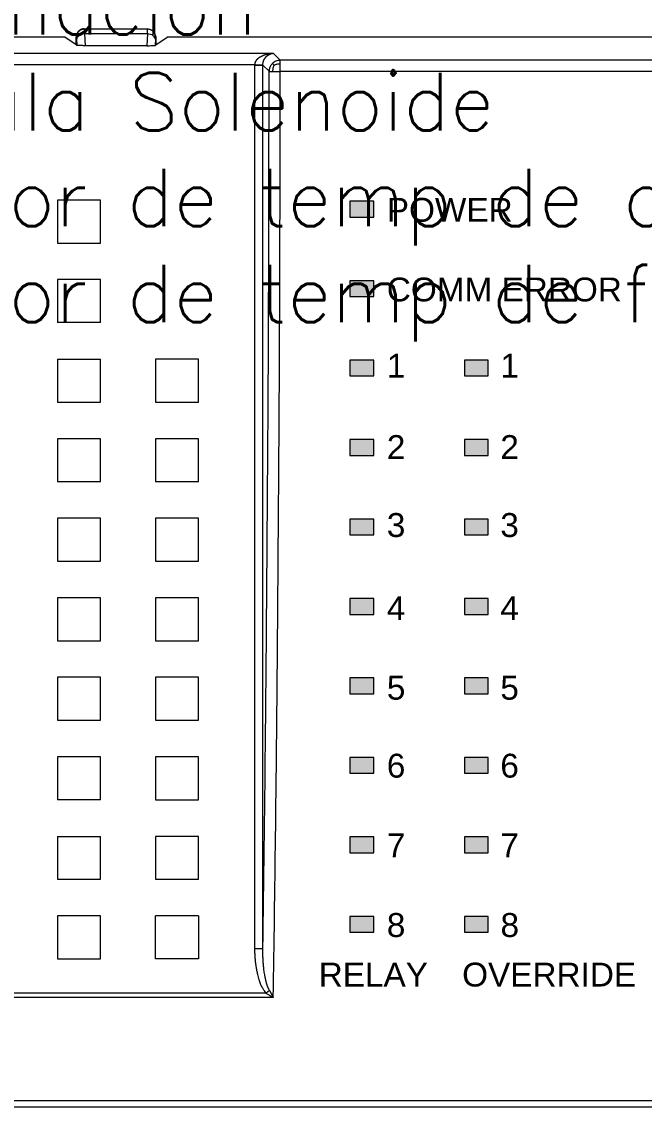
# Model space of a CAD drawing. Header units: inches. Extents: x 75782 to 87231, y -34126 to -18655.
# Drawn here: x 78537.5 to 78602.4, y -29414 to -29300.8 of the extents above; entities that cross this region are included whole.
import ezdxf

# ---------------------------------------------------------------- set-up
doc = ezdxf.new("R2010")
doc.units = ezdxf.units.IN
doc.header["$MEASUREMENT"] = 0
doc.layers.add('COMPONENTES', color=251, linetype='Continuous', lineweight=18)
doc.layers.add('TEXTOS', color=7, linetype='Continuous')
doc.styles.add('ARIAL', font='arial.ttf')
doc.styles.get("Standard").update_dxf_attribs({"font": 'ROMANS.SHX'})

# ---------------------------------------------------------------- blocks, each defined once
blk = doc.blocks.new('AK2-XM')
at = {"layer": 'COMPONENTES'}
for points in [[(31830.61, 23355.41), (31833.09, 23355.41), (31833.09, 23357.07), (31830.61, 23357.07)], [(31830.61, 23347.13), (31833.09, 23347.13), (31833.09, 23348.78), (31830.61, 23348.78)], [(31830.61, 23338.84), (31833.09, 23338.84), (31833.09, 23340.5), (31830.61, 23340.5)], [(31842.54, 23338.84), (31845.03, 23338.84), (31845.03, 23340.5), (31842.54, 23340.5)], [(31830.61, 23330.55), (31833.09, 23330.55), (31833.09, 23332.21), (31830.61, 23332.21)], [(31842.54, 23330.55), (31845.03, 23330.55), (31845.03, 23332.21), (31842.54, 23332.21)], [(31830.61, 23322.26), (31833.09, 23322.26), (31833.09, 23323.92), (31830.61, 23323.92)], [(31842.54, 23322.26), (31845.03, 23322.26), (31845.03, 23323.92), (31842.54, 23323.92)], [(31830.61, 23313.98), (31833.09, 23313.98), (31833.09, 23315.63), (31830.61, 23315.63)], [(31842.54, 23313.98), (31845.03, 23313.98), (31845.03, 23315.63), (31842.54, 23315.63)], [(31830.61, 23305.69), (31833.09, 23305.69), (31833.09, 23307.35), (31830.61, 23307.35)], [(31842.54, 23305.69), (31845.03, 23305.69), (31845.03, 23307.35), (31842.54, 23307.35)], [(31830.61, 23297.4), (31833.09, 23297.4), (31833.09, 23299.06), (31830.61, 23299.06)], [(31842.54, 23297.4), (31845.03, 23297.4), (31845.03, 23299.06), (31842.54, 23299.06)], [(31830.61, 23289.11), (31833.09, 23289.11), (31833.09, 23290.77), (31830.61, 23290.77)], [(31842.54, 23289.11), (31845.03, 23289.11), (31845.03, 23290.77), (31842.54, 23290.77)], [(31830.61, 23280.83), (31833.09, 23280.83), (31833.09, 23282.48), (31830.61, 23282.48)], [(31842.54, 23280.83), (31845.03, 23280.83), (31845.03, 23282.48), (31842.54, 23282.48)]]:
    blk.add_hatch(color=256, dxfattribs=at).paths.add_polyline_path(points)
for p, q in [((31802.9, 23375.05), (31809.54, 23375.05)), ((31802.9, 23375.05), (31802.91, 23375.04)), ((31802.91, 23375.04), (31809.53, 23375.04)), ((31802.94, 23374.56), (31809.5, 23374.56)), ((31802.94, 23374.56), (31803.01, 23373.29)), ((31809.5, 23374.56), (31809.43, 23373.29)), ((31809.54, 23375.05), (31809.53, 23375.04)), ((31800.9, 23374.17), (31780.46, 23374.17)), ((31802.07, 23373.38), (31800.9, 23374.17)), ((31802.07, 23373.38), (31802.07, 23374.22)), ((31802.07, 23374.22), (31802.09, 23374.21)), ((31802.15, 23373.33), (31802.07, 23373.38)), ((31802.11, 23373.97), (31802.15, 23373.33)), ((31809.43, 23373.29), (31803.01, 23373.29)), ((31810.33, 23373.97), (31810.3, 23373.33)), ((31810.3, 23373.33), (31810.37, 23373.38)), ((31810.37, 23374.22), (31810.36, 23374.21)), ((31810.37, 23374.22), (31810.37, 23373.38)), ((31810.37, 23373.38), (31811.55, 23374.17)), ((31862.28, 23374.17), (31811.55, 23374.17)), ((31782.13, 23372.5), (31822.62, 23372.5)), ((31823.34, 23371.78), (31822.62, 23372.5)), ((31782.13, 23371.34), (31820.7, 23371.34)), ((31820.7, 23371.34), (31821.53, 23371.31)), ((31820.7, 23279.12), (31820.7, 23371.27)), ((31820.7, 23371.27), (31821.53, 23371.27)), ((31821.53, 23279.12), (31821.53, 23371.27)), ((31822.18, 23370.62), (31821.53, 23371.27)), ((31964.14, 23371.78), (31823.34, 23371.78)), ((31823.34, 23371.42), (31823.34, 23371.78)), ((31823.34, 23370.59), (31823.34, 23371.42)), ((31964.14, 23370.59), (31823.34, 23370.59)), ((31804.61, 23357.19), (31800.13, 23357.19)), ((31800.13, 23357.19), (31800.13, 23352.71)), ((31804.61, 23352.71), (31804.61, 23357.19)), ((31833.09, 23357.07), (31830.61, 23357.07)), ((31830.61, 23357.07), (31830.61, 23355.41)), ((31833.09, 23355.41), (31833.09, 23357.07)), ((31830.61, 23355.41), (31833.09, 23355.41)), ((31800.13, 23352.71), (31804.61, 23352.71)), ((31804.61, 23348.89), (31800.13, 23348.89)), ((31800.13, 23348.89), (31800.13, 23344.41)), ((31804.61, 23344.41), (31804.61, 23348.89)), ((31833.09, 23348.78), (31830.61, 23348.78)), ((31830.61, 23348.78), (31830.61, 23347.13)), ((31833.09, 23347.13), (31833.09, 23348.78)), ((31830.61, 23347.13), (31833.09, 23347.13)), ((31804.61, 23344.41), (31800.13, 23344.41)), ((31800.13, 23340.59), (31804.61, 23340.59)), ((31800.13, 23340.59), (31800.13, 23336.12)), ((31804.61, 23336.12), (31804.61, 23340.59)), ((31814.82, 23340.59), (31810.34, 23340.59)), ((31810.34, 23340.59), (31810.34, 23336.12)), ((31814.82, 23336.12), (31814.82, 23340.59)), ((31833.09, 23340.5), (31830.61, 23340.5)), ((31830.61, 23340.5), (31830.61, 23338.84)), ((31833.09, 23338.84), (31833.09, 23340.5)), ((31845.03, 23340.5), (31842.54, 23340.5)), ((31842.54, 23340.5), (31842.54, 23338.84)), ((31845.03, 23338.84), (31845.03, 23340.5)), ((31830.61, 23338.84), (31833.09, 23338.84)), ((31842.54, 23338.84), (31845.03, 23338.84)), ((31800.13, 23336.12), (31804.61, 23336.12)), ((31810.34, 23336.12), (31814.82, 23336.12)), ((31804.61, 23332.3), (31800.13, 23332.3)), ((31800.13, 23332.3), (31800.13, 23327.82)), ((31804.61, 23327.82), (31804.61, 23332.3)), ((31814.82, 23332.3), (31810.34, 23332.3)), ((31810.34, 23332.3), (31810.34, 23327.82)), ((31814.82, 23327.82), (31814.82, 23332.3)), ((31833.09, 23332.21), (31830.61, 23332.21)), ((31830.61, 23332.21), (31830.61, 23330.55)), ((31833.09, 23330.55), (31833.09, 23332.21)), ((31845.03, 23332.21), (31842.54, 23332.21)), ((31842.54, 23332.21), (31842.54, 23330.55)), ((31845.03, 23330.55), (31845.03, 23332.21)), ((31830.61, 23330.55), (31833.09, 23330.55)), ((31842.54, 23330.55), (31845.03, 23330.55)), ((31800.13, 23327.82), (31804.61, 23327.82)), ((31810.34, 23327.82), (31814.82, 23327.82)), ((31804.61, 23324), (31800.13, 23324)), ((31800.13, 23324), (31800.13, 23319.52)), ((31804.61, 23319.52), (31804.61, 23324)), ((31814.82, 23324), (31810.34, 23324)), ((31810.34, 23324), (31810.34, 23319.52)), ((31814.82, 23319.52), (31814.82, 23324)), ((31833.09, 23323.92), (31830.61, 23323.92)), ((31830.61, 23323.92), (31830.61, 23322.26)), ((31833.09, 23322.26), (31833.09, 23323.92)), ((31845.03, 23323.92), (31842.54, 23323.92)), ((31842.54, 23323.92), (31842.54, 23322.26)), ((31845.03, 23322.26), (31845.03, 23323.92)), ((31830.61, 23322.26), (31833.09, 23322.26)), ((31842.54, 23322.26), (31845.03, 23322.26)), ((31800.13, 23319.52), (31804.61, 23319.52)), ((31810.34, 23319.52), (31814.82, 23319.52)), ((31804.61, 23315.71), (31800.13, 23315.71)), ((31800.13, 23315.71), (31800.13, 23311.23)), ((31804.61, 23311.23), (31804.61, 23315.71)), ((31814.82, 23315.71), (31810.34, 23315.71)), ((31810.34, 23315.71), (31810.34, 23311.23)), ((31814.82, 23311.23), (31814.82, 23315.71)), ((31833.09, 23315.63), (31830.61, 23315.63)), ((31830.61, 23315.63), (31830.61, 23313.98)), ((31833.09, 23313.98), (31833.09, 23315.63)), ((31845.03, 23315.63), (31842.54, 23315.63)), ((31842.54, 23315.63), (31842.54, 23313.98)), ((31845.03, 23313.98), (31845.03, 23315.63)), ((31830.61, 23313.98), (31833.09, 23313.98)), ((31842.54, 23313.98), (31845.03, 23313.98)), ((31800.13, 23311.23), (31804.61, 23311.23)), ((31810.34, 23311.23), (31814.82, 23311.23)), ((31800.13, 23307.41), (31800.13, 23302.93)), ((31804.61, 23307.41), (31800.13, 23307.41)), ((31804.61, 23302.93), (31804.61, 23307.41)), ((31814.82, 23307.41), (31810.34, 23307.41)), ((31810.34, 23307.41), (31810.34, 23302.93)), ((31814.82, 23302.93), (31814.82, 23307.41)), ((31833.09, 23307.35), (31830.61, 23307.35)), ((31830.61, 23307.35), (31830.61, 23305.69)), ((31833.09, 23305.69), (31833.09, 23307.35)), ((31845.03, 23307.35), (31842.54, 23307.35)), ((31842.54, 23307.35), (31842.54, 23305.69)), ((31845.03, 23305.69), (31845.03, 23307.35)), ((31830.61, 23305.69), (31833.09, 23305.69)), ((31842.54, 23305.69), (31845.03, 23305.69)), ((31800.13, 23302.93), (31804.61, 23302.93)), ((31810.34, 23302.93), (31814.82, 23302.93)), ((31804.61, 23299.12), (31800.13, 23299.12)), ((31800.13, 23299.12), (31800.13, 23294.64)), ((31804.61, 23294.64), (31804.61, 23299.12)), ((31814.82, 23299.12), (31810.34, 23299.12)), ((31810.34, 23299.12), (31810.34, 23294.64)), ((31814.82, 23294.64), (31814.82, 23299.12)), ((31833.09, 23299.06), (31830.61, 23299.06)), ((31830.61, 23299.06), (31830.61, 23297.4)), ((31833.09, 23297.4), (31833.09, 23299.06)), ((31845.03, 23299.06), (31842.54, 23299.06)), ((31842.54, 23299.06), (31842.54, 23297.4)), ((31845.03, 23297.4), (31845.03, 23299.06)), ((31830.61, 23297.4), (31833.09, 23297.4)), ((31842.54, 23297.4), (31845.03, 23297.4)), ((31804.61, 23294.64), (31800.13, 23294.64)), ((31810.34, 23294.64), (31814.82, 23294.64)), ((31800.13, 23290.82), (31800.13, 23286.34)), ((31800.13, 23290.82), (31804.61, 23290.82)), ((31804.61, 23286.34), (31804.61, 23290.82)), ((31810.34, 23290.82), (31810.34, 23286.34)), ((31814.82, 23290.82), (31810.34, 23290.82)), ((31814.82, 23286.34), (31814.82, 23290.82)), ((31833.09, 23290.77), (31830.61, 23290.77)), ((31830.61, 23290.77), (31830.61, 23289.11)), ((31833.09, 23289.11), (31833.09, 23290.77)), ((31845.03, 23290.77), (31842.54, 23290.77)), ((31842.54, 23290.77), (31842.54, 23289.11)), ((31845.03, 23289.11), (31845.03, 23290.77)), ((31830.61, 23289.11), (31833.09, 23289.11)), ((31842.54, 23289.11), (31845.03, 23289.11)), ((31800.13, 23286.34), (31804.61, 23286.34)), ((31810.34, 23286.34), (31814.82, 23286.34)), ((31804.61, 23282.53), (31800.13, 23282.53)), ((31800.13, 23282.53), (31800.13, 23278.05)), ((31804.61, 23278.05), (31804.61, 23282.53)), ((31814.82, 23282.53), (31810.34, 23282.53)), ((31810.34, 23278.05), (31810.34, 23282.53)), ((31814.82, 23282.53), (31814.82, 23278.05)), ((31833.09, 23282.48), (31830.61, 23282.48)), ((31830.61, 23282.48), (31830.61, 23280.83)), ((31833.09, 23280.83), (31833.09, 23282.48)), ((31845.03, 23282.48), (31842.54, 23282.48)), ((31842.54, 23282.48), (31842.54, 23280.83)), ((31845.03, 23280.83), (31845.03, 23282.48)), ((31830.61, 23280.83), (31833.09, 23280.83)), ((31842.54, 23280.83), (31845.03, 23280.83)), ((31800.13, 23278.05), (31804.61, 23278.05)), ((31814.82, 23278.05), (31810.34, 23278.05)), ((31822.21, 23274.76), (31821.88, 23274.47)), ((31821.88, 23274.47), (31782.13, 23274.47)), ((31822.62, 23274.02), (31782.13, 23274.02)), ((32014.65, 23263.22), (31781.96, 23263.22)), ((32014.65, 23262.56), (31781.96, 23262.56))]:
    blk.add_line(p, q, dxfattribs=at)
for points, knots in [([(31802.9, 23375.05), (31802.88, 23375.05), (31802.83, 23375.05), (31802.77, 23375.04), (31802.74, 23375.03), (31802.73, 23375.03), (31802.71, 23375.02), (31802.69, 23375.02), (31802.66, 23375.01), (31802.63, 23375), (31802.6, 23374.99), (31802.57, 23374.97), (31802.52, 23374.95), (31802.48, 23374.92), (31802.44, 23374.9), (31802.4, 23374.87), (31802.36, 23374.83), (31802.33, 23374.8), (31802.29, 23374.76), (31802.26, 23374.73), (31802.23, 23374.69), (31802.2, 23374.64), (31802.17, 23374.6), (31802.15, 23374.56), (31802.14, 23374.52), (31802.12, 23374.49), (31802.11, 23374.46), (31802.11, 23374.44), (31802.1, 23374.42), (31802.1, 23374.4), (31802.09, 23374.37), (31802.08, 23374.34), (31802.08, 23374.29), (31802.07, 23374.25), (31802.07, 23374.22)], [0, 0, 0, 0, 0.094023, 0.158967, 0.17911, 0.19947, 0.22051, 0.243602, 0.275846, 0.308634, 0.346635, 0.385144, 0.44177, 0.499734, 0.557215, 0.613337, 0.668258, 0.723088, 0.777863, 0.832722, 0.888772, 0.946163, 1.004002, 1.06055, 1.099271, 1.137485, 1.170329, 1.202138, 1.224511, 1.245637, 1.272061, 1.299186, 1.362293, 1.446619, 1.446619, 1.446619, 1.446619]), ([(31802.91, 23375.04), (31802.69, 23374.98), (31802.26, 23374.87), (31802.14, 23374.43), (31802.09, 23374.21)], [0, 0, 0, 0, 0.70348, 1.407324, 1.407324, 1.407324, 1.407324]), ([(31802.11, 23373.97), (31802.19, 23374.12), (31802.35, 23374.47), (31802.73, 23374.52), (31802.94, 23374.56)], [0, 0, 0, 0, 0.535699, 1.202825, 1.202825, 1.202825, 1.202825]), ([(31802.94, 23374.56), (31802.94, 23374.63), (31802.94, 23374.74), (31802.93, 23374.85), (31802.93, 23374.9), (31802.93, 23374.91), (31802.93, 23374.93), (31802.93, 23374.95), (31802.93, 23374.96), (31802.92, 23374.98), (31802.92, 23374.99), (31802.92, 23375), (31802.92, 23375.02), (31802.92, 23375.03), (31802.92, 23375.04), (31802.91, 23375.04), (31802.91, 23375.04)], [0, 0, 0, 0, 0.247065, 0.3682761, 0.3812536, 0.3978966, 0.4168811, 0.4390739, 0.4573301, 0.4748063, 0.4865948, 0.4991488, 0.5154977, 0.5310966, 0.5379409, 0.5441019, 0.5441019, 0.5441019, 0.5441019]), ([(31809.5, 23374.56), (31809.5, 23374.62), (31809.51, 23374.72), (31809.51, 23374.82), (31809.51, 23374.88), (31809.51, 23374.91), (31809.52, 23374.95), (31809.52, 23374.99), (31809.52, 23375.02), (31809.53, 23375.04), (31809.53, 23375.04)], [0, 0, 0, 0, 0.2026996, 0.3324837, 0.3631394, 0.3976743, 0.4421414, 0.4914344, 0.5225414, 0.5441129, 0.5441129, 0.5441129, 0.5441129]), ([(31809.5, 23374.56), (31809.71, 23374.52), (31810.09, 23374.47), (31810.26, 23374.12), (31810.33, 23373.97)], [0, 0, 0, 0, 0.667126, 1.202825, 1.202825, 1.202825, 1.202825]), ([(31810.36, 23374.21), (31810.3, 23374.43), (31810.19, 23374.87), (31809.75, 23374.98), (31809.53, 23375.04)], [0, 0, 0, 0, 0.703844, 1.407324, 1.407324, 1.407324, 1.407324]), ([(31809.54, 23375.05), (31809.76, 23374.99), (31810.2, 23374.88), (31810.31, 23374.44), (31810.37, 23374.22)], [0, 0, 0, 0, 0.704295, 1.408225, 1.408225, 1.408225, 1.408225]), ([(31802.11, 23373.97), (31802.11, 23374), (31802.11, 23374.05), (31802.11, 23374.11), (31802.1, 23374.14), (31802.1, 23374.15), (31802.1, 23374.16), (31802.1, 23374.16), (31802.1, 23374.17), (31802.1, 23374.18), (31802.09, 23374.19), (31802.09, 23374.19), (31802.09, 23374.2), (31802.09, 23374.21), (31802.09, 23374.21), (31802.09, 23374.21), (31802.09, 23374.21)], [0, 0, 0, 0, 0.102079, 0.1697011, 0.1861369, 0.2017783, 0.2085269, 0.2163344, 0.226062, 0.2362791, 0.2435115, 0.2508834, 0.2588819, 0.2664729, 0.2705674, 0.2746614, 0.2746614, 0.2746614, 0.2746614]), ([(31803.01, 23373.29), (31803, 23373.29), (31802.98, 23373.29), (31802.96, 23373.29), (31802.94, 23373.29), (31802.93, 23373.29), (31802.91, 23373.29), (31802.87, 23373.29), (31802.83, 23373.29), (31802.77, 23373.3), (31802.72, 23373.3), (31802.67, 23373.3), (31802.64, 23373.3), (31802.62, 23373.3), (31802.6, 23373.3), (31802.58, 23373.3), (31802.56, 23373.3), (31802.53, 23373.3), (31802.5, 23373.3), (31802.47, 23373.3), (31802.44, 23373.31), (31802.42, 23373.31), (31802.4, 23373.31), (31802.38, 23373.31), (31802.33, 23373.31), (31802.27, 23373.31), (31802.22, 23373.32), (31802.19, 23373.32), (31802.17, 23373.33), (31802.16, 23373.33), (31802.16, 23373.33), (31802.15, 23373.33), (31802.15, 23373.33), (31802.15, 23373.33), (31802.15, 23373.33)], [0, 0, 0, 0, 0.0352942, 0.0610532, 0.0726608, 0.0840812, 0.1114906, 0.1432889, 0.1980955, 0.2576083, 0.3316272, 0.3959642, 0.4165483, 0.436822, 0.4590417, 0.4819705, 0.5025202, 0.5240141, 0.5658052, 0.6100248, 0.6397521, 0.6638018, 0.6764701, 0.6894844, 0.7533734, 0.8325136, 0.8847447, 0.9289365, 0.9438311, 0.9546396, 0.9559895, 0.9576917, 0.9612196, 0.9657853, 0.9657853, 0.9657853, 0.9657853]), ([(31809.43, 23373.29), (31809.63, 23373.29), (31809.92, 23373.29), (31810.2, 23373.32), (31810.3, 23373.33)], [0, 0, 0, 0, 0.6459799, 0.9648032, 0.9648032, 0.9648032, 0.9648032]), ([(31810.33, 23373.97), (31810.33, 23374), (31810.33, 23374.05), (31810.34, 23374.11), (31810.34, 23374.14), (31810.34, 23374.15), (31810.34, 23374.16), (31810.34, 23374.16), (31810.35, 23374.17), (31810.35, 23374.18), (31810.35, 23374.19), (31810.35, 23374.19), (31810.35, 23374.2), (31810.35, 23374.21), (31810.36, 23374.21), (31810.36, 23374.21), (31810.36, 23374.21)], [0, 0, 0, 0, 0.1017018, 0.1691684, 0.1856366, 0.2012833, 0.2080138, 0.2158042, 0.2256186, 0.2359355, 0.243244, 0.2506934, 0.2587958, 0.2664733, 0.2705682, 0.2746634, 0.2746634, 0.2746634, 0.2746634]), ([(31820.7, 23371.34), (31820.71, 23371.36), (31820.71, 23371.4), (31820.72, 23371.44), (31820.72, 23371.46), (31820.73, 23371.48), (31820.73, 23371.5), (31820.74, 23371.52), (31820.74, 23371.54), (31820.75, 23371.56), (31820.76, 23371.58), (31820.77, 23371.6), (31820.78, 23371.63), (31820.79, 23371.66), (31820.81, 23371.68), (31820.83, 23371.71), (31820.85, 23371.74), (31820.87, 23371.77), (31820.88, 23371.79), (31820.9, 23371.82), (31820.92, 23371.84), (31820.94, 23371.86), (31820.96, 23371.89), (31820.99, 23371.91), (31821.02, 23371.94), (31821.06, 23371.98), (31821.1, 23372.01), (31821.14, 23372.05), (31821.18, 23372.08), (31821.23, 23372.1), (31821.26, 23372.13), (31821.3, 23372.15), (31821.34, 23372.18), (31821.39, 23372.2), (31821.44, 23372.23), (31821.49, 23372.25), (31821.54, 23372.27), (31821.59, 23372.3), (31821.64, 23372.32), (31821.69, 23372.33), (31821.73, 23372.35), (31821.77, 23372.36), (31821.8, 23372.37), (31821.84, 23372.38), (31821.88, 23372.39), (31821.93, 23372.41), (31821.99, 23372.42), (31822.05, 23372.43), (31822.1, 23372.44), (31822.16, 23372.46), (31822.21, 23372.46), (31822.25, 23372.47), (31822.29, 23372.47), (31822.33, 23372.48), (31822.38, 23372.48), (31822.44, 23372.49), (31822.52, 23372.5), (31822.59, 23372.5), (31822.62, 23372.5)], [0, 0, 0, 0, 0.077328, 0.127726, 0.140443, 0.154347, 0.18054, 0.21055, 0.237319, 0.262005, 0.282055, 0.302385, 0.336547, 0.372669, 0.409637, 0.446076, 0.48499, 0.523583, 0.557654, 0.59133, 0.62577, 0.659103, 0.69072, 0.722898, 0.780807, 0.842083, 0.902604, 0.961838, 1.021486, 1.079853, 1.128594, 1.176801, 1.231582, 1.287782, 1.350253, 1.413399, 1.478346, 1.543335, 1.601646, 1.658452, 1.702812, 1.745909, 1.78659, 1.827917, 1.882007, 1.938362, 2.006034, 2.073917, 2.137487, 2.200259, 2.255953, 2.30915, 2.350398, 2.390189, 2.443467, 2.498739, 2.59921, 2.722352, 2.722352, 2.722352, 2.722352]), ([(31821.53, 23371.31), (31821.53, 23371.34), (31821.54, 23371.4), (31821.55, 23371.48), (31821.56, 23371.54), (31821.57, 23371.58), (31821.58, 23371.61), (31821.59, 23371.64), (31821.6, 23371.67), (31821.61, 23371.7), (31821.62, 23371.72), (31821.62, 23371.74), (31821.63, 23371.77), (31821.64, 23371.79), (31821.66, 23371.82), (31821.67, 23371.84), (31821.68, 23371.86), (31821.69, 23371.89), (31821.71, 23371.92), (31821.74, 23371.97), (31821.76, 23372), (31821.79, 23372.03), (31821.81, 23372.06), (31821.83, 23372.09), (31821.86, 23372.12), (31821.88, 23372.15), (31821.91, 23372.17), (31821.94, 23372.2), (31821.96, 23372.22), (31821.98, 23372.24), (31822.01, 23372.26), (31822.04, 23372.28), (31822.07, 23372.3), (31822.09, 23372.32), (31822.12, 23372.33), (31822.14, 23372.35), (31822.16, 23372.36), (31822.18, 23372.37), (31822.2, 23372.38), (31822.23, 23372.4), (31822.26, 23372.41), (31822.29, 23372.42), (31822.33, 23372.44), (31822.39, 23372.46), (31822.49, 23372.49), (31822.58, 23372.49), (31822.62, 23372.5)], [0, 0, 0, 0, 0.107296, 0.199783, 0.257546, 0.312828, 0.345962, 0.379885, 0.412011, 0.444532, 0.471208, 0.498024, 0.527998, 0.558594, 0.588445, 0.616557, 0.642115, 0.668484, 0.723335, 0.782324, 0.83064, 0.874827, 0.908578, 0.943262, 0.991518, 1.041773, 1.083385, 1.12196, 1.150372, 1.17966, 1.223672, 1.269922, 1.308105, 1.344326, 1.371827, 1.398701, 1.424418, 1.450666, 1.484043, 1.517005, 1.551829, 1.584855, 1.638416, 1.693338, 1.81599, 1.976503, 1.976503, 1.976503, 1.976503]), ([(31820.7, 23371.27), (31820.7, 23371.28), (31820.7, 23371.28), (31820.7, 23371.29), (31820.7, 23371.3), (31820.7, 23371.3), (31820.7, 23371.31), (31820.7, 23371.31), (31820.7, 23371.32), (31820.7, 23371.33), (31820.7, 23371.34)], [0, 0, 0, 0, 0.01683585, 0.02892295, 0.03342725, 0.03758721, 0.04133051, 0.04526512, 0.05742279, 0.07504057, 0.07504057, 0.07504057, 0.07504057]), ([(31821.53, 23371.27), (31821.53, 23371.27), (31821.53, 23371.28), (31821.53, 23371.28), (31821.53, 23371.29), (31821.53, 23371.29), (31821.53, 23371.29), (31821.53, 23371.3), (31821.53, 23371.3), (31821.53, 23371.31), (31821.53, 23371.31)], [0, 0, 0, 0, 0.00883231, 0.01560292, 0.01883182, 0.02190711, 0.02495866, 0.02815549, 0.03493253, 0.04380974, 0.04380974, 0.04380974, 0.04380974]), ([(31822.52, 23371.44), (31822.48, 23371.39), (31822.4, 23371.31), (31822.33, 23371.2), (31822.29, 23371.12), (31822.27, 23371.06), (31822.25, 23371.01), (31822.22, 23370.93), (31822.19, 23370.8), (31822.19, 23370.68), (31822.18, 23370.62)], [0, 0, 0, 0, 0.217203, 0.377962, 0.445722, 0.510024, 0.574315, 0.642062, 0.802759, 1.01987, 1.01987, 1.01987, 1.01987]), ([(31823.34, 23371.78), (31823.19, 23371.76), (31822.88, 23371.73), (31822.64, 23371.54), (31822.52, 23371.44)], [0, 0, 0, 0, 0.506102, 1.01237, 1.01237, 1.01237, 1.01237]), ([(31822.69, 23371.27), (31822.67, 23371.29), (31822.64, 23371.32), (31822.6, 23371.36), (31822.58, 23371.38), (31822.57, 23371.39), (31822.55, 23371.41), (31822.54, 23371.42), (31822.53, 23371.43), (31822.53, 23371.44), (31822.52, 23371.44)], [0, 0, 0, 0, 0.1037257, 0.1625412, 0.1777897, 0.1958025, 0.2200514, 0.2447673, 0.256589, 0.2678828, 0.2678828, 0.2678828, 0.2678828]), ([(31822.69, 23371.27), (31822.65, 23371.17), (31822.56, 23370.95), (31822.55, 23370.72), (31822.55, 23370.6)], [0, 0, 0, 0, 0.3671835, 0.7661414, 0.7661414, 0.7661414, 0.7661414]), ([(31822.69, 23371.27), (31822.79, 23371.31), (31823, 23371.4), (31823.23, 23371.41), (31823.34, 23371.42)], [0, 0, 0, 0, 0.3608303, 0.7542993, 0.7542993, 0.7542993, 0.7542993]), ([(31821.53, 23279.12), (31821.63, 23286.17), (31821.79, 23298.15), (31821.91, 23311.67), (31821.97, 23319.57), (31822, 23323.96), (31822.03, 23328.32), (31822.09, 23336.35), (31822.16, 23350.48), (31822.17, 23363.1), (31822.18, 23370.62)], [0, 0, 0, 0, 23.654522, 40.166535, 45.365836, 50.163496, 54.900573, 59.963992, 77.102538, 102.307891, 102.307891, 102.307891, 102.307891]), ([(31822.18, 23370.62), (31822.22, 23370.62), (31822.34, 23370.6), (31822.46, 23370.6), (31822.55, 23370.6)], [0, 0, 0, 0, 0.119484, 0.4088147, 0.4088147, 0.4088147, 0.4088147]), ([(31822.55, 23370.6), (31822.6, 23370.6), (31822.68, 23370.6), (31822.78, 23370.6), (31822.86, 23370.6), (31822.91, 23370.6), (31822.96, 23370.6), (31823.04, 23370.6), (31823.17, 23370.59), (31823.28, 23370.59), (31823.34, 23370.59)], [0, 0, 0, 0, 0.1578516, 0.2835602, 0.3477517, 0.4072879, 0.4640859, 0.5227361, 0.6772171, 0.8895573, 0.8895573, 0.8895573, 0.8895573]), ([(31822.62, 23274.02), (31822.71, 23279.65), (31822.85, 23289.93), (31823, 23303), (31823.08, 23313.11), (31823.14, 23321.21), (31823.2, 23329.25), (31823.27, 23339.6), (31823.32, 23353.42), (31823.34, 23364.49), (31823.34, 23370.59)], [0, 0, 0, 0, 18.883337, 34.49903, 43.845482, 52.802434, 61.657418, 70.83465, 87.518732, 107.988084, 107.988084, 107.988084, 107.988084]), ([(31820.7, 23279.12), (31820.89, 23279.12), (31821.17, 23279.12), (31821.44, 23279.12), (31821.53, 23279.12)], [0, 0, 0, 0, 0.6353545, 0.9269884, 0.9269884, 0.9269884, 0.9269884]), ([(31821.88, 23274.47), (31821.86, 23274.49), (31821.83, 23274.53), (31821.8, 23274.57), (31821.78, 23274.6), (31821.73, 23274.67), (31821.62, 23274.82), (31821.45, 23275.09), (31821.27, 23275.44), (31821.13, 23275.9), (31821.01, 23276.36), (31820.94, 23276.69), (31820.91, 23276.85), (31820.9, 23276.9), (31820.89, 23276.97), (31820.87, 23277.08), (31820.85, 23277.2), (31820.83, 23277.32), (31820.81, 23277.44), (31820.8, 23277.56), (31820.78, 23277.66), (31820.77, 23277.76), (31820.77, 23277.84), (31820.76, 23277.92), (31820.75, 23278), (31820.74, 23278.08), (31820.73, 23278.18), (31820.73, 23278.3), (31820.72, 23278.42), (31820.72, 23278.52), (31820.71, 23278.59), (31820.71, 23278.64), (31820.71, 23278.69), (31820.71, 23278.73), (31820.71, 23278.77), (31820.71, 23278.82), (31820.7, 23278.87), (31820.7, 23278.94), (31820.7, 23279.02), (31820.7, 23279.09), (31820.7, 23279.12)], [0, 0, 0, 0, 0.095656, 0.159304, 0.184015, 0.205266, 0.448908, 0.800284, 1.274988, 1.775044, 2.407901, 2.862734, 2.903998, 2.950246, 3.041553, 3.155802, 3.301824, 3.448201, 3.58319, 3.716334, 3.833422, 3.947184, 4.033786, 4.118755, 4.206435, 4.296179, 4.409187, 4.531223, 4.681475, 4.818344, 4.87269, 4.92593, 4.978585, 5.031926, 5.075032, 5.117574, 5.183018, 5.25233, 5.352665, 5.463546, 5.463546, 5.463546, 5.463546]), ([(31822.21, 23274.76), (31822.19, 23274.8), (31822.16, 23274.86), (31822.13, 23274.93), (31822.11, 23274.97), (31822.09, 23275.01), (31822.08, 23275.05), (31822.06, 23275.1), (31822.04, 23275.15), (31822.02, 23275.19), (31822.01, 23275.22), (31822, 23275.25), (31821.99, 23275.28), (31821.98, 23275.32), (31821.97, 23275.36), (31821.95, 23275.41), (31821.93, 23275.46), (31821.92, 23275.51), (31821.91, 23275.55), (31821.9, 23275.59), (31821.89, 23275.63), (31821.88, 23275.67), (31821.87, 23275.71), (31821.85, 23275.77), (31821.83, 23275.87), (31821.79, 23276.02), (31821.76, 23276.19), (31821.72, 23276.4), (31821.68, 23276.64), (31821.65, 23276.87), (31821.63, 23277.07), (31821.61, 23277.25), (31821.59, 23277.43), (31821.58, 23277.63), (31821.56, 23277.84), (31821.56, 23277.99), (31821.55, 23278.09), (31821.55, 23278.16), (31821.54, 23278.24), (31821.54, 23278.35), (31821.54, 23278.46), (31821.54, 23278.56), (31821.53, 23278.63), (31821.53, 23278.67), (31821.53, 23278.72), (31821.53, 23278.76), (31821.53, 23278.81), (31821.53, 23278.84), (31821.53, 23278.87), (31821.53, 23278.89), (31821.53, 23278.92), (31821.53, 23278.94), (31821.53, 23278.96), (31821.53, 23278.98), (31821.53, 23278.99), (31821.53, 23279), (31821.53, 23279.01), (31821.53, 23279.01), (31821.53, 23279.01), (31821.53, 23279.02), (31821.53, 23279.02), (31821.53, 23279.03), (31821.53, 23279.03), (31821.53, 23279.04), (31821.53, 23279.04), (31821.53, 23279.05), (31821.53, 23279.06), (31821.53, 23279.07), (31821.53, 23279.09), (31821.53, 23279.11), (31821.53, 23279.12)], [0, 0, 0, 0, 0.130167, 0.224239, 0.25894, 0.295466, 0.351416, 0.413716, 0.470582, 0.524347, 0.561216, 0.59678, 0.632047, 0.668217, 0.718098, 0.771706, 0.841979, 0.908493, 0.947466, 0.984876, 1.032614, 1.079202, 1.126871, 1.172883, 1.312226, 1.470452, 1.682898, 1.897898, 2.19117, 2.477552, 2.676119, 2.867642, 3.075239, 3.301535, 3.545875, 3.757023, 3.822808, 3.888087, 3.983259, 4.095735, 4.238046, 4.367396, 4.417724, 4.46702, 4.516865, 4.571029, 4.619362, 4.665066, 4.690633, 4.716082, 4.741554, 4.769342, 4.796105, 4.819989, 4.82836, 4.837337, 4.845137, 4.851056, 4.851865, 4.852722, 4.858335, 4.865945, 4.872998, 4.87909, 4.884398, 4.889445, 4.900805, 4.912516, 4.935223, 4.971515, 4.971515, 4.971515, 4.971515]), ([(31822.21, 23274.76), (31822.22, 23274.75), (31822.23, 23274.72), (31822.25, 23274.69), (31822.26, 23274.67), (31822.27, 23274.65), (31822.27, 23274.65), (31822.28, 23274.64), (31822.28, 23274.63), (31822.3, 23274.61), (31822.31, 23274.59), (31822.32, 23274.56), (31822.34, 23274.53), (31822.36, 23274.5), (31822.37, 23274.48), (31822.38, 23274.45), (31822.4, 23274.42), (31822.42, 23274.39), (31822.43, 23274.37), (31822.44, 23274.34), (31822.46, 23274.31), (31822.49, 23274.27), (31822.5, 23274.24), (31822.52, 23274.21), (31822.54, 23274.17), (31822.55, 23274.14), (31822.56, 23274.12), (31822.57, 23274.11), (31822.58, 23274.09), (31822.6, 23274.07), (31822.61, 23274.04), (31822.62, 23274.03), (31822.62, 23274.02)], [0, 0, 0, 0, 0.0568079, 0.1026892, 0.1279544, 0.1441474, 0.1452726, 0.1465012, 0.1686302, 0.2005117, 0.2227967, 0.2439144, 0.2975158, 0.3492339, 0.3678848, 0.3865477, 0.4376027, 0.487976, 0.5056857, 0.5230077, 0.5819166, 0.645256, 0.6739041, 0.7029785, 0.7577145, 0.8059028, 0.8163193, 0.8266234, 0.8550612, 0.8872576, 0.9165692, 0.9539992, 0.9539992, 0.9539992, 0.9539992]), ([(31821.88, 23274.47), (31821.94, 23274.43), (31822.04, 23274.37), (31822.16, 23274.29), (31822.23, 23274.25), (31822.26, 23274.23), (31822.29, 23274.21), (31822.33, 23274.19), (31822.36, 23274.17), (31822.39, 23274.15), (31822.42, 23274.14), (31822.44, 23274.12), (31822.46, 23274.11), (31822.48, 23274.1), (31822.49, 23274.09), (31822.51, 23274.08), (31822.52, 23274.08), (31822.53, 23274.07), (31822.54, 23274.07), (31822.55, 23274.06), (31822.56, 23274.06), (31822.56, 23274.05), (31822.57, 23274.05), (31822.58, 23274.04), (31822.58, 23274.04), (31822.59, 23274.04), (31822.61, 23274.03), (31822.62, 23274.02), (31822.62, 23274.02)], [0, 0, 0, 0, 0.2419266, 0.4076889, 0.4544993, 0.5030837, 0.5435025, 0.5876292, 0.6281946, 0.669793, 0.7040817, 0.7372846, 0.7593332, 0.7814591, 0.8015867, 0.8224671, 0.8396016, 0.8556862, 0.8645412, 0.8733972, 0.8829121, 0.8928717, 0.9027876, 0.9120788, 0.9203997, 0.9285139, 0.9474153, 0.9729708, 0.9729708, 0.9729708, 0.9729708])]:
    blk.add_open_spline(points, degree=3, knots=knots, dxfattribs=at)
at = {"layer": 'COMPONENTES', "style": 'ARIAL'}
for s, height, p in [('POWER', 2.486, (31834.45, 23354.93)), ('COMM ERROR', 2.486, (31834.45, 23346.62)), ('1', 2.49, (31834.45, 23338.67)), ('1', 2.49, (31846.28, 23338.67)), ('2', 2.49, (31834.45, 23330.18)), ('2', 2.49, (31846.28, 23330.18)), ('3', 2.49, (31834.45, 23322.05)), ('3', 2.49, (31846.28, 23322.05)), ('4', 2.49, (31834.45, 23313.38)), ('4', 2.49, (31846.28, 23313.38)), ('5', 2.49, (31834.45, 23305.08)), ('5', 2.49, (31846.28, 23305.08)), ('6', 2.49, (31834.45, 23296.95)), ('6', 2.49, (31846.28, 23296.95)), ('7', 2.49, (31834.45, 23288.64)), ('7', 2.49, (31846.28, 23288.64)), ('8', 2.49, (31834.45, 23280.33)), ('8', 2.49, (31846.3, 23280.33)), ('RELAY', 2.486, (31827.35, 23275.16)), ('OVERRIDE', 2.486, (31842.3, 23275.16))]:
    blk.add_text(s, height=height, dxfattribs=at).set_placement(p)

msp = doc.modelspace()

# ---------------------------------------------------------------- block references
at = {"layer": 'COMPONENTES'}
msp.add_blockref('AK2-XM', (46741.13, -52676.58), dxfattribs=at)

# ---------------------------------------------------------------- texts
at = {"layer": 'TEXTOS', "insert": (78482.3, -29236.11), "char_height": 6, "attachment_point": 1}
msp.add_mtext_dynamic_manual_height_columns('CB^I- Interruptor\\PCV^I- Contactor Ventiladores\\PCR^I- Contactor Resistencias\\PTJ^I- Tarjeta de Control\\PMV^I- Moto Ventilador\\PR^I- Resistencia\\PIL^I- Iluminación\\PSV^I- Valvula Solenoide\\PTSC^I- Sensor de temp de control\\PTSD^I- Sensor de temp de fin de descongelación', width=252.1411, gutter_width=1250, heights=[0], dxfattribs=at)

doc.saveas('drawing.dxf')
